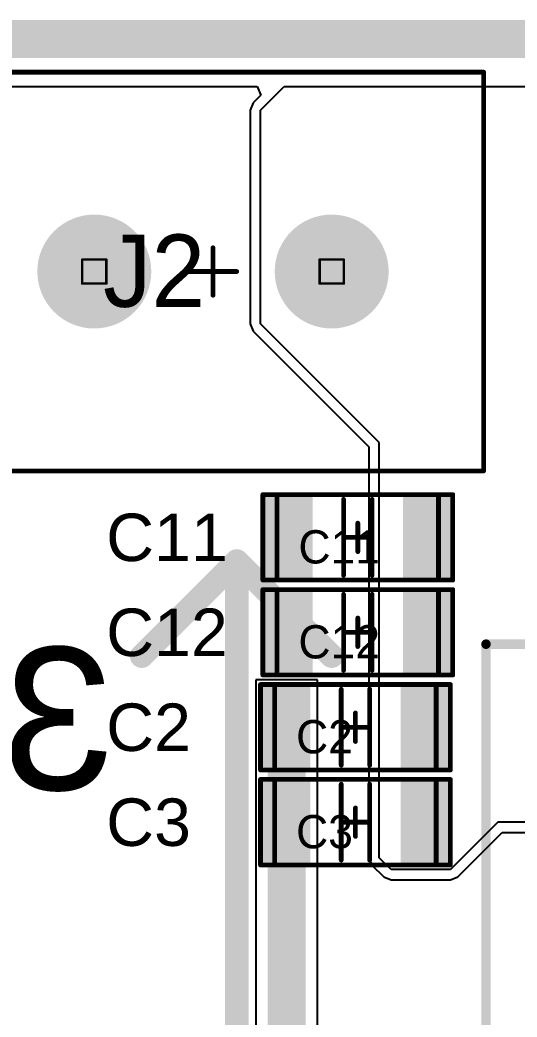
# Model space of a CAD drawing. Header units: millimetres. Extents: x -4.8 to 40.4, y -21.4 to 50.4.
# Drawn here: x 13.43 to 23.9, y 29.39 to 50.4 of the extents above; entities that cross this region are included whole.
import ezdxf

# ---------------------------------------------------------------- set-up
doc = ezdxf.new("R2010")
doc.units = ezdxf.units.MM
for name, color, linetype in [('BottomLayer', 5, 'Continuous'), ('BottomOverlay', 54, 'Continuous'), ('BottomSolder', 6, 'Continuous'), ('DrillDrawing', 1, 'Continuous'), ('KeepOutLayer', 6, 'Continuous'), ('Mechanical2', 216, 'Continuous'), ('Mechanical4', 56, 'Continuous'), ('Mechanical6', 56, 'Continuous'), ('MultiLayer', 9, 'Continuous'), ('PadHoleLayer', 156, 'Continuous'), ('TopLayer', 1, 'Continuous'), ('TopOverlay', 2, 'Continuous'), ('TopPaste', 8, 'Continuous'), ('TopSolder', 216, 'Continuous')]:
    doc.layers.add(name, color=color, linetype=linetype)
doc.styles.add('Arial', font='arial.ttf', dxfattribs={"height": 0.2})
doc.styles.add('Consolas', font='consola.ttf', dxfattribs={"height": 0.2})

# ---------------------------------------------------------------- blocks, each defined once
blk = doc.blocks.new('IND_1010_14')
at = {"layer": 'TopLayer'}
for points in [[(-5.8, -2), (-5.8, 2), (-2.6, 2), (-2.6, -2)], [(2.6, -2), (2.6, 2), (5.8, 2), (5.8, -2)]]:
    blk.add_hatch(color=1, dxfattribs=at).paths.add_polyline_path(points)
at = {"layer": 'TopPaste'}
for points in [[(-5.8, -2), (-5.8, 2), (-2.6, 2), (-2.6, -2)], [(2.6, -2), (2.6, 2), (5.8, 2), (5.8, -2)]]:
    blk.add_hatch(color=8, dxfattribs=at).paths.add_polyline_path(points)
at = {"layer": 'TopSolder'}
for points in [[(-5.85, -2.05), (-5.85, 2.05), (-2.55, 2.05), (-2.55, -2.05)], [(2.55, -2.05), (2.55, 2.05), (5.85, 2.05), (5.85, -2.05)]]:
    blk.add_hatch(color=216, dxfattribs=at).paths.add_polyline_path(points)
at = {"layer": 'Mechanical2', "const_width": 0.2}
for points in [[(-6.25, 5.25), (-6.25, -5.25)], [(-6.25, 5.25), (6.25, 5.25)], [(6.25, 5.25), (6.25, -5.25)], [(-6.25, -5.25), (6.25, -5.25)]]:
    blk.add_lwpolyline(points, dxfattribs=at)
at = {"layer": 'Mechanical2', "const_width": 0.1}
for points in [[(-6.3, 5.25, 1), (-6.2, 5.25, 1)], [(-6.3, 5.25, 1), (-6.2, 5.25, 1)], [(6.2, 5.25, 1), (6.3, 5.25, 1)], [(6.2, 5.25, 1), (6.3, 5.25, 1)], [(-6.3, -5.25, 1), (-6.2, -5.25, 1)], [(-6.3, -5.25, 1), (-6.2, -5.25, 1)], [(6.2, -5.25, 1), (6.3, -5.25, 1)], [(6.2, -5.25, 1), (6.3, -5.25, 1)]]:
    blk.add_lwpolyline(points, format="xyb", close=True, dxfattribs=at)
at = {"layer": 'Mechanical4', "const_width": 0.2}
for points in [[(-6.25, 5.25), (6.25, 5.25)], [(-6.25, 5.25), (-6.25, -5.25)], [(6.25, 5.25), (6.25, -5.25)], [(0, 0.75), (0, 0)], [(-0.75, 0), (0, 0)], [(-0.014, -0.024), (-0.014, -0.774)], [(0, 0), (0.75, 0)], [(-6.25, -5.25), (6.25, -5.25)]]:
    blk.add_lwpolyline(points, dxfattribs=at)
at = {"layer": 'Mechanical4', "const_width": 0.1}
for points in [[(-6.3, 5.25, 1), (-6.2, 5.25, 1)], [(-6.3, 5.25, 1), (-6.2, 5.25, 1)], [(6.2, 5.25, 1), (6.3, 5.25, 1)], [(6.2, 5.25, 1), (6.3, 5.25, 1)], [(-0.05, 0.75, 1), (0.05, 0.75, 1)], [(-0.8, 0, 1), (-0.7, 0, 1)], [(-0.064, -0.024, 1), (0.036, -0.024, 1)], [(-0.05, 0, 1), (0.05, 0, 1)], [(-0.05, 0, 1), (0.05, 0, 1)], [(-0.05, 0, 1), (0.05, 0, 1)], [(0.7, 0, 1), (0.8, 0, 1)], [(-0.064, -0.774, 1), (0.036, -0.774, 1)], [(-6.3, -5.25, 1), (-6.2, -5.25, 1)], [(-6.3, -5.25, 1), (-6.2, -5.25, 1)], [(6.2, -5.25, 1), (6.3, -5.25, 1)], [(6.2, -5.25, 1), (6.3, -5.25, 1)]]:
    blk.add_lwpolyline(points, format="xyb", close=True, dxfattribs=at)
at = {"layer": 'Mechanical6', "const_width": 0.2}
for points in [[(-6.25, 5.25), (6.25, 5.25)], [(-6.25, 5.25), (-6.25, -5.25)], [(6.25, 5.25), (6.25, -5.25)], [(-6.25, -5.25), (6.25, -5.25)]]:
    blk.add_lwpolyline(points, dxfattribs=at)
at = {"layer": 'Mechanical6', "const_width": 0.1}
for points in [[(-6.3, 5.25, 1), (-6.2, 5.25, 1)], [(-6.3, 5.25, 1), (-6.2, 5.25, 1)], [(6.2, 5.25, 1), (6.3, 5.25, 1)], [(6.2, 5.25, 1), (6.3, 5.25, 1)], [(-6.3, -5.25, 1), (-6.2, -5.25, 1)], [(-6.3, -5.25, 1), (-6.2, -5.25, 1)], [(6.2, -5.25, 1), (6.3, -5.25, 1)], [(6.2, -5.25, 1), (6.3, -5.25, 1)]]:
    blk.add_lwpolyline(points, format="xyb", close=True, dxfattribs=at)
at = {"layer": 'TopOverlay', "const_width": 0.2}
for points in [[(-4.775, 5.25), (-6.25, 3.775)], [(-4.775, 5.25), (6.25, 5.25)], [(6.25, 5.25), (6.25, -5.25)], [(-6.25, 3.775), (-6.25, -5.25)], [(-6.25, -5.25), (6.25, -5.25)]]:
    blk.add_lwpolyline(points, dxfattribs=at)
at = {"layer": 'TopOverlay', "const_width": 0.1}
for points in [[(-4.825, 5.25, 1), (-4.725, 5.25, 1)], [(-4.825, 5.25, 1), (-4.725, 5.25, 1)], [(6.2, 5.25, 1), (6.3, 5.25, 1)], [(6.2, 5.25, 1), (6.3, 5.25, 1)], [(-6.3, 3.775, 1), (-6.2, 3.775, 1)], [(-6.3, 3.775, 1), (-6.2, 3.775, 1)], [(-6.3, -5.25, 1), (-6.2, -5.25, 1)], [(-6.3, -5.25, 1), (-6.2, -5.25, 1)], [(6.2, -5.25, 1), (6.3, -5.25, 1)], [(6.2, -5.25, 1), (6.3, -5.25, 1)]]:
    blk.add_lwpolyline(points, format="xyb", close=True, dxfattribs=at)
at = {"layer": 'Mechanical6'}
blk.add_text('L1', height=1, dxfattribs=at).set_placement((3.059, -0.5))
blk = doc.blocks.new('TERMINAL_15')
at = {"layer": 'BottomLayer'}
h = blk.add_hatch(color=5, dxfattribs=at)
edge = h.paths.add_edge_path()
edge.add_arc((-2.5, 0), 1.15, 0, 360)
h = blk.add_hatch(color=5, dxfattribs=at)
edge = h.paths.add_edge_path()
edge.add_arc((2.5, 0), 1.15, 0, 360)
at = {"layer": 'BottomSolder'}
h = blk.add_hatch(color=6, dxfattribs=at)
edge = h.paths.add_edge_path()
edge.add_arc((-2.5, 0), 1.2, 0, 360)
h = blk.add_hatch(color=6, dxfattribs=at)
edge = h.paths.add_edge_path()
edge.add_arc((2.5, 0), 1.2, 0, 360)
at = {"layer": 'MultiLayer'}
h = blk.add_hatch(color=9, dxfattribs=at)
edge = h.paths.add_edge_path()
edge.add_arc((-2.5, 0), 1.15, 0, 360)
h = blk.add_hatch(color=9, dxfattribs=at)
edge = h.paths.add_edge_path()
edge.add_arc((2.5, 0), 1.15, 0, 360)
at = {"layer": 'PadHoleLayer'}
h = blk.add_hatch(color=156, dxfattribs=at)
edge = h.paths.add_edge_path()
edge.add_arc((-2.5, 0), 0.7, 0, 360)
h = blk.add_hatch(color=156, dxfattribs=at)
edge = h.paths.add_edge_path()
edge.add_arc((2.5, 0), 0.7, 0, 360)
at = {"layer": 'TopLayer'}
h = blk.add_hatch(color=1, dxfattribs=at)
edge = h.paths.add_edge_path()
edge.add_arc((-2.5, 0), 1.15, 0, 360)
h = blk.add_hatch(color=1, dxfattribs=at)
edge = h.paths.add_edge_path()
edge.add_arc((2.5, 0), 1.15, 0, 360)
at = {"layer": 'TopSolder'}
h = blk.add_hatch(color=216, dxfattribs=at)
edge = h.paths.add_edge_path()
edge.add_arc((-2.5, 0), 1.2, 0, 360)
h = blk.add_hatch(color=216, dxfattribs=at)
edge = h.paths.add_edge_path()
edge.add_arc((2.5, 0), 1.2, 0, 360)
at = {"layer": 'Mechanical2', "const_width": 0.1}
for points in [[(-5.1, -4.2), (-5.1, 4.2)], [(-5.1, 4.2), (5.7, 4.2)], [(5.7, -4.2), (5.7, 4.2)], [(-5.1, -4.2), (5.7, -4.2)]]:
    blk.add_lwpolyline(points, dxfattribs=at)
at = {"layer": 'Mechanical2', "const_width": 0.05}
for points in [[(-5.125, 4.2, 1), (-5.075, 4.2, 1)], [(-5.125, 4.2, 1), (-5.075, 4.2, 1)], [(5.675, 4.2, 1), (5.725, 4.2, 1)], [(5.675, 4.2, 1), (5.725, 4.2, 1)], [(-5.125, -4.2, 1), (-5.075, -4.2, 1)], [(-5.125, -4.2, 1), (-5.075, -4.2, 1)], [(5.675, -4.2, 1), (5.725, -4.2, 1)], [(5.675, -4.2, 1), (5.725, -4.2, 1)]]:
    blk.add_lwpolyline(points, format="xyb", close=True, dxfattribs=at)
at = {"layer": 'Mechanical4', "const_width": 0.1}
for points in [[(-5.1, 4.2), (5.7, 4.2)], [(-5.1, -4.2), (-5.1, 4.2)], [(5.7, -4.2), (5.7, 4.2)], [(0, -0.5), (0, 0.5)], [(-0.5, 0), (0.5, 0)], [(-5.1, -4.2), (5.7, -4.2)]]:
    blk.add_lwpolyline(points, dxfattribs=at)
at = {"layer": 'Mechanical4', "const_width": 0.05}
for points in [[(-5.125, 4.2, 1), (-5.075, 4.2, 1)], [(-5.125, 4.2, 1), (-5.075, 4.2, 1)], [(5.675, 4.2, 1), (5.725, 4.2, 1)], [(5.675, 4.2, 1), (5.725, 4.2, 1)], [(-0.025, 0.5, 1), (0.025, 0.5, 1)], [(-0.525, 0, 1), (-0.475, 0, 1)], [(0.475, 0, 1), (0.525, 0, 1)], [(-0.025, -0.5, 1), (0.025, -0.5, 1)], [(-5.125, -4.2, 1), (-5.075, -4.2, 1)], [(-5.125, -4.2, 1), (-5.075, -4.2, 1)], [(5.675, -4.2, 1), (5.725, -4.2, 1)], [(5.675, -4.2, 1), (5.725, -4.2, 1)]]:
    blk.add_lwpolyline(points, format="xyb", close=True, dxfattribs=at)
at = {"layer": 'Mechanical6', "const_width": 0.1}
for points in [[(-5.1, 4.2), (5.7, 4.2)], [(-5.1, -4.2), (-5.1, 4.2)], [(5.7, -4.2), (5.7, 4.2)], [(-5.1, -4.2), (5.7, -4.2)]]:
    blk.add_lwpolyline(points, dxfattribs=at)
at = {"layer": 'Mechanical6', "const_width": 0.05}
for points in [[(-5.125, 4.2, 1), (-5.075, 4.2, 1)], [(-5.125, 4.2, 1), (-5.075, 4.2, 1)], [(5.675, 4.2, 1), (5.725, 4.2, 1)], [(5.675, 4.2, 1), (5.725, 4.2, 1)], [(-5.125, -4.2, 1), (-5.075, -4.2, 1)], [(-5.125, -4.2, 1), (-5.075, -4.2, 1)], [(5.675, -4.2, 1), (5.725, -4.2, 1)], [(5.675, -4.2, 1), (5.725, -4.2, 1)]]:
    blk.add_lwpolyline(points, format="xyb", close=True, dxfattribs=at)
at = {"layer": 'TopOverlay', "const_width": 0.1}
for points in [[(-5.1, -4.2), (-5.1, 4.2)], [(-5.1, 4.2), (5.7, 4.2)], [(5.7, -4.2), (5.7, 4.2)], [(-5.1, -4.2), (5.7, -4.2)]]:
    blk.add_lwpolyline(points, dxfattribs=at)
at = {"layer": 'TopOverlay', "const_width": 0.05}
for points in [[(-5.125, 4.2, 1), (-5.075, 4.2, 1)], [(-5.125, 4.2, 1), (-5.075, 4.2, 1)], [(5.675, 4.2, 1), (5.725, 4.2, 1)], [(5.675, 4.2, 1), (5.725, 4.2, 1)], [(-5.125, -4.2, 1), (-5.075, -4.2, 1)], [(-5.125, -4.2, 1), (-5.075, -4.2, 1)], [(5.675, -4.2, 1), (5.725, -4.2, 1)], [(5.675, -4.2, 1), (5.725, -4.2, 1)]]:
    blk.add_lwpolyline(points, format="xyb", close=True, dxfattribs=at)
at = {"layer": 'Mechanical6'}
blk.add_text('J2', height=1.524, rotation=360, dxfattribs=at).set_placement((-2.315, -0.744))
blk = doc.blocks.new('CAP_1206_18')
at = {"layer": 'TopLayer'}
for points in [[(-1, 0.8), (-1, -0.8), (-1.9, -0.8), (-1.9, 0.8)], [(1.9, 0.8), (1.9, -0.8), (1, -0.8), (1, 0.8)]]:
    blk.add_hatch(color=1, dxfattribs=at).paths.add_polyline_path(points)
at = {"layer": 'TopPaste'}
for points in [[(-1, 0.8), (-1, -0.8), (-1.9, -0.8), (-1.9, 0.8)], [(1.9, 0.8), (1.9, -0.8), (1, -0.8), (1, 0.8)]]:
    blk.add_hatch(color=8, dxfattribs=at).paths.add_polyline_path(points)
at = {"layer": 'TopSolder'}
for points in [[(-0.95, 0.85), (-0.95, -0.85), (-1.95, -0.85), (-1.95, 0.85)], [(1.95, 0.85), (1.95, -0.85), (0.95, -0.85), (0.95, 0.85)]]:
    blk.add_hatch(color=216, dxfattribs=at).paths.add_polyline_path(points)
at = {"layer": 'Mechanical2', "const_width": 0.1}
for points in [[(-1.7, -0.9), (-1.7, 0.9)], [(-1.7, 0.9), (1.7, 0.9)], [(1.7, -0.9), (1.7, 0.9)], [(-1.7, -0.9), (1.7, -0.9)]]:
    blk.add_lwpolyline(points, dxfattribs=at)
at = {"layer": 'Mechanical2', "const_width": 0.05}
for points in [[(-1.725, 0.9, 1), (-1.675, 0.9, 1)], [(-1.725, 0.9, 1), (-1.675, 0.9, 1)], [(1.675, 0.9, 1), (1.725, 0.9, 1)], [(1.675, 0.9, 1), (1.725, 0.9, 1)], [(-1.725, -0.9, 1), (-1.675, -0.9, 1)], [(-1.725, -0.9, 1), (-1.675, -0.9, 1)], [(1.675, -0.9, 1), (1.725, -0.9, 1)], [(1.675, -0.9, 1), (1.725, -0.9, 1)]]:
    blk.add_lwpolyline(points, format="xyb", close=True, dxfattribs=at)
at = {"layer": 'Mechanical4', "const_width": 0.1}
for points in [[(-2, 0.9), (2, 0.9)], [(-2, -0.9), (-2, 0.9)], [(2, -0.9), (2, 0.9)], [(0, -0.3), (0, 0.3)], [(-0.3, 0), (0.3, 0)], [(-2, -0.9), (2, -0.9)]]:
    blk.add_lwpolyline(points, dxfattribs=at)
at = {"layer": 'Mechanical4', "const_width": 0.05}
for points in [[(-2.025, 0.9, 1), (-1.975, 0.9, 1)], [(-2.025, 0.9, 1), (-1.975, 0.9, 1)], [(1.975, 0.9, 1), (2.025, 0.9, 1)], [(1.975, 0.9, 1), (2.025, 0.9, 1)], [(-0.025, 0.3, 1), (0.025, 0.3, 1)], [(-0.325, 0, 1), (-0.275, 0, 1)], [(0.275, 0, 1), (0.325, 0, 1)], [(-0.025, -0.3, 1), (0.025, -0.3, 1)], [(-2.025, -0.9, 1), (-1.975, -0.9, 1)], [(-2.025, -0.9, 1), (-1.975, -0.9, 1)], [(1.975, -0.9, 1), (2.025, -0.9, 1)], [(1.975, -0.9, 1), (2.025, -0.9, 1)]]:
    blk.add_lwpolyline(points, format="xyb", close=True, dxfattribs=at)
at = {"layer": 'Mechanical6', "const_width": 0.1}
for points in [[(-2, 0.9), (2, 0.9)], [(-2, -0.9), (-2, 0.9)], [(2, -0.9), (2, 0.9)], [(-2, -0.9), (2, -0.9)]]:
    blk.add_lwpolyline(points, dxfattribs=at)
at = {"layer": 'Mechanical6', "const_width": 0.05}
for points in [[(-2.025, 0.9, 1), (-1.975, 0.9, 1)], [(-2.025, 0.9, 1), (-1.975, 0.9, 1)], [(1.975, 0.9, 1), (2.025, 0.9, 1)], [(1.975, 0.9, 1), (2.025, 0.9, 1)], [(-2.025, -0.9, 1), (-1.975, -0.9, 1)], [(-2.025, -0.9, 1), (-1.975, -0.9, 1)], [(1.975, -0.9, 1), (2.025, -0.9, 1)], [(1.975, -0.9, 1), (2.025, -0.9, 1)]]:
    blk.add_lwpolyline(points, format="xyb", close=True, dxfattribs=at)
at = {"layer": 'TopOverlay', "const_width": 0.1}
for points in [[(-0.3, -0.8), (-0.3, 0.8)], [(0.3, -0.8), (0.3, 0.8)]]:
    blk.add_lwpolyline(points, dxfattribs=at)
at = {"layer": 'TopOverlay', "const_width": 0.05}
for points in [[(-0.325, 0.8, 1), (-0.275, 0.8, 1)], [(0.275, 0.8, 1), (0.325, 0.8, 1)], [(-0.325, -0.8, 1), (-0.275, -0.8, 1)], [(0.275, -0.8, 1), (0.325, -0.8, 1)]]:
    blk.add_lwpolyline(points, format="xyb", close=True, dxfattribs=at)
at = {"layer": 'Mechanical6'}
blk.add_text('C12', height=0.7, rotation=360, dxfattribs=at).set_placement((-1.25, -0.55))
blk = doc.blocks.new('CAP_1206_19')
at = {"layer": 'TopLayer'}
for points in [[(-1, 0.8), (-1, -0.8), (-1.9, -0.8), (-1.9, 0.8)], [(1.9, 0.8), (1.9, -0.8), (1, -0.8), (1, 0.8)]]:
    blk.add_hatch(color=1, dxfattribs=at).paths.add_polyline_path(points)
at = {"layer": 'TopPaste'}
for points in [[(-1, 0.8), (-1, -0.8), (-1.9, -0.8), (-1.9, 0.8)], [(1.9, 0.8), (1.9, -0.8), (1, -0.8), (1, 0.8)]]:
    blk.add_hatch(color=8, dxfattribs=at).paths.add_polyline_path(points)
at = {"layer": 'TopSolder'}
for points in [[(-0.95, 0.85), (-0.95, -0.85), (-1.95, -0.85), (-1.95, 0.85)], [(1.95, 0.85), (1.95, -0.85), (0.95, -0.85), (0.95, 0.85)]]:
    blk.add_hatch(color=216, dxfattribs=at).paths.add_polyline_path(points)
at = {"layer": 'Mechanical2', "const_width": 0.1}
for points in [[(-1.7, -0.9), (-1.7, 0.9)], [(-1.7, 0.9), (1.7, 0.9)], [(1.7, -0.9), (1.7, 0.9)], [(-1.7, -0.9), (1.7, -0.9)]]:
    blk.add_lwpolyline(points, dxfattribs=at)
at = {"layer": 'Mechanical2', "const_width": 0.05}
for points in [[(-1.725, 0.9, 1), (-1.675, 0.9, 1)], [(-1.725, 0.9, 1), (-1.675, 0.9, 1)], [(1.675, 0.9, 1), (1.725, 0.9, 1)], [(1.675, 0.9, 1), (1.725, 0.9, 1)], [(-1.725, -0.9, 1), (-1.675, -0.9, 1)], [(-1.725, -0.9, 1), (-1.675, -0.9, 1)], [(1.675, -0.9, 1), (1.725, -0.9, 1)], [(1.675, -0.9, 1), (1.725, -0.9, 1)]]:
    blk.add_lwpolyline(points, format="xyb", close=True, dxfattribs=at)
at = {"layer": 'Mechanical4', "const_width": 0.1}
for points in [[(-2, 0.9), (2, 0.9)], [(-2, -0.9), (-2, 0.9)], [(2, -0.9), (2, 0.9)], [(0, -0.3), (0, 0.3)], [(-0.3, 0), (0.3, 0)], [(-2, -0.9), (2, -0.9)]]:
    blk.add_lwpolyline(points, dxfattribs=at)
at = {"layer": 'Mechanical4', "const_width": 0.05}
for points in [[(-2.025, 0.9, 1), (-1.975, 0.9, 1)], [(-2.025, 0.9, 1), (-1.975, 0.9, 1)], [(1.975, 0.9, 1), (2.025, 0.9, 1)], [(1.975, 0.9, 1), (2.025, 0.9, 1)], [(-0.025, 0.3, 1), (0.025, 0.3, 1)], [(-0.325, 0, 1), (-0.275, 0, 1)], [(0.275, 0, 1), (0.325, 0, 1)], [(-0.025, -0.3, 1), (0.025, -0.3, 1)], [(-2.025, -0.9, 1), (-1.975, -0.9, 1)], [(-2.025, -0.9, 1), (-1.975, -0.9, 1)], [(1.975, -0.9, 1), (2.025, -0.9, 1)], [(1.975, -0.9, 1), (2.025, -0.9, 1)]]:
    blk.add_lwpolyline(points, format="xyb", close=True, dxfattribs=at)
at = {"layer": 'Mechanical6', "const_width": 0.1}
for points in [[(-2, 0.9), (2, 0.9)], [(-2, -0.9), (-2, 0.9)], [(2, -0.9), (2, 0.9)], [(-2, -0.9), (2, -0.9)]]:
    blk.add_lwpolyline(points, dxfattribs=at)
at = {"layer": 'Mechanical6', "const_width": 0.05}
for points in [[(-2.025, 0.9, 1), (-1.975, 0.9, 1)], [(-2.025, 0.9, 1), (-1.975, 0.9, 1)], [(1.975, 0.9, 1), (2.025, 0.9, 1)], [(1.975, 0.9, 1), (2.025, 0.9, 1)], [(-2.025, -0.9, 1), (-1.975, -0.9, 1)], [(-2.025, -0.9, 1), (-1.975, -0.9, 1)], [(1.975, -0.9, 1), (2.025, -0.9, 1)], [(1.975, -0.9, 1), (2.025, -0.9, 1)]]:
    blk.add_lwpolyline(points, format="xyb", close=True, dxfattribs=at)
at = {"layer": 'TopOverlay', "const_width": 0.1}
for points in [[(-0.3, -0.8), (-0.3, 0.8)], [(0.3, -0.8), (0.3, 0.8)]]:
    blk.add_lwpolyline(points, dxfattribs=at)
at = {"layer": 'TopOverlay', "const_width": 0.05}
for points in [[(-0.325, 0.8, 1), (-0.275, 0.8, 1)], [(0.275, 0.8, 1), (0.325, 0.8, 1)], [(-0.325, -0.8, 1), (-0.275, -0.8, 1)], [(0.275, -0.8, 1), (0.325, -0.8, 1)]]:
    blk.add_lwpolyline(points, format="xyb", close=True, dxfattribs=at)
at = {"layer": 'Mechanical6'}
blk.add_text('C11', height=0.7, rotation=360, dxfattribs=at).set_placement((-1.25, -0.55))
blk = doc.blocks.new('CAP_1206_27')
at = {"layer": 'TopLayer'}
for points in [[(-1, 0.8), (-1, -0.8), (-1.9, -0.8), (-1.9, 0.8)], [(1.9, 0.8), (1.9, -0.8), (1, -0.8), (1, 0.8)]]:
    blk.add_hatch(color=1, dxfattribs=at).paths.add_polyline_path(points)
at = {"layer": 'TopPaste'}
for points in [[(-1, 0.8), (-1, -0.8), (-1.9, -0.8), (-1.9, 0.8)], [(1.9, 0.8), (1.9, -0.8), (1, -0.8), (1, 0.8)]]:
    blk.add_hatch(color=8, dxfattribs=at).paths.add_polyline_path(points)
at = {"layer": 'TopSolder'}
for points in [[(-0.95, 0.85), (-0.95, -0.85), (-1.95, -0.85), (-1.95, 0.85)], [(1.95, 0.85), (1.95, -0.85), (0.95, -0.85), (0.95, 0.85)]]:
    blk.add_hatch(color=216, dxfattribs=at).paths.add_polyline_path(points)
at = {"layer": 'Mechanical2', "const_width": 0.1}
for points in [[(-1.7, -0.9), (-1.7, 0.9)], [(-1.7, 0.9), (1.7, 0.9)], [(1.7, -0.9), (1.7, 0.9)], [(-1.7, -0.9), (1.7, -0.9)]]:
    blk.add_lwpolyline(points, dxfattribs=at)
at = {"layer": 'Mechanical2', "const_width": 0.05}
for points in [[(-1.725, 0.9, 1), (-1.675, 0.9, 1)], [(-1.725, 0.9, 1), (-1.675, 0.9, 1)], [(1.675, 0.9, 1), (1.725, 0.9, 1)], [(1.675, 0.9, 1), (1.725, 0.9, 1)], [(-1.725, -0.9, 1), (-1.675, -0.9, 1)], [(-1.725, -0.9, 1), (-1.675, -0.9, 1)], [(1.675, -0.9, 1), (1.725, -0.9, 1)], [(1.675, -0.9, 1), (1.725, -0.9, 1)]]:
    blk.add_lwpolyline(points, format="xyb", close=True, dxfattribs=at)
at = {"layer": 'Mechanical4', "const_width": 0.1}
for points in [[(-2, 0.9), (2, 0.9)], [(-2, -0.9), (-2, 0.9)], [(2, -0.9), (2, 0.9)], [(0, -0.3), (0, 0.3)], [(-0.3, 0), (0.3, 0)], [(-2, -0.9), (2, -0.9)]]:
    blk.add_lwpolyline(points, dxfattribs=at)
at = {"layer": 'Mechanical4', "const_width": 0.05}
for points in [[(-2.025, 0.9, 1), (-1.975, 0.9, 1)], [(-2.025, 0.9, 1), (-1.975, 0.9, 1)], [(1.975, 0.9, 1), (2.025, 0.9, 1)], [(1.975, 0.9, 1), (2.025, 0.9, 1)], [(-0.025, 0.3, 1), (0.025, 0.3, 1)], [(-0.325, 0, 1), (-0.275, 0, 1)], [(0.275, 0, 1), (0.325, 0, 1)], [(-0.025, -0.3, 1), (0.025, -0.3, 1)], [(-2.025, -0.9, 1), (-1.975, -0.9, 1)], [(-2.025, -0.9, 1), (-1.975, -0.9, 1)], [(1.975, -0.9, 1), (2.025, -0.9, 1)], [(1.975, -0.9, 1), (2.025, -0.9, 1)]]:
    blk.add_lwpolyline(points, format="xyb", close=True, dxfattribs=at)
at = {"layer": 'Mechanical6', "const_width": 0.1}
for points in [[(-2, 0.9), (2, 0.9)], [(-2, -0.9), (-2, 0.9)], [(2, -0.9), (2, 0.9)], [(-2, -0.9), (2, -0.9)]]:
    blk.add_lwpolyline(points, dxfattribs=at)
at = {"layer": 'Mechanical6', "const_width": 0.05}
for points in [[(-2.025, 0.9, 1), (-1.975, 0.9, 1)], [(-2.025, 0.9, 1), (-1.975, 0.9, 1)], [(1.975, 0.9, 1), (2.025, 0.9, 1)], [(1.975, 0.9, 1), (2.025, 0.9, 1)], [(-2.025, -0.9, 1), (-1.975, -0.9, 1)], [(-2.025, -0.9, 1), (-1.975, -0.9, 1)], [(1.975, -0.9, 1), (2.025, -0.9, 1)], [(1.975, -0.9, 1), (2.025, -0.9, 1)]]:
    blk.add_lwpolyline(points, format="xyb", close=True, dxfattribs=at)
at = {"layer": 'TopOverlay', "const_width": 0.1}
for points in [[(-0.3, -0.8), (-0.3, 0.8)], [(0.3, -0.8), (0.3, 0.8)]]:
    blk.add_lwpolyline(points, dxfattribs=at)
at = {"layer": 'TopOverlay', "const_width": 0.05}
for points in [[(-0.325, 0.8, 1), (-0.275, 0.8, 1)], [(0.275, 0.8, 1), (0.325, 0.8, 1)], [(-0.325, -0.8, 1), (-0.275, -0.8, 1)], [(0.275, -0.8, 1), (0.325, -0.8, 1)]]:
    blk.add_lwpolyline(points, format="xyb", close=True, dxfattribs=at)
at = {"layer": 'Mechanical6'}
blk.add_text('C3', height=0.7, rotation=360, dxfattribs=at).set_placement((-1.25, -0.55))
blk = doc.blocks.new('CAP_1206_28')
at = {"layer": 'TopLayer'}
for points in [[(-1, 0.8), (-1, -0.8), (-1.9, -0.8), (-1.9, 0.8)], [(1.9, 0.8), (1.9, -0.8), (1, -0.8), (1, 0.8)]]:
    blk.add_hatch(color=1, dxfattribs=at).paths.add_polyline_path(points)
at = {"layer": 'TopPaste'}
for points in [[(-1, 0.8), (-1, -0.8), (-1.9, -0.8), (-1.9, 0.8)], [(1.9, 0.8), (1.9, -0.8), (1, -0.8), (1, 0.8)]]:
    blk.add_hatch(color=8, dxfattribs=at).paths.add_polyline_path(points)
at = {"layer": 'TopSolder'}
for points in [[(-0.95, 0.85), (-0.95, -0.85), (-1.95, -0.85), (-1.95, 0.85)], [(1.95, 0.85), (1.95, -0.85), (0.95, -0.85), (0.95, 0.85)]]:
    blk.add_hatch(color=216, dxfattribs=at).paths.add_polyline_path(points)
at = {"layer": 'Mechanical2', "const_width": 0.1}
for points in [[(-1.7, -0.9), (-1.7, 0.9)], [(-1.7, 0.9), (1.7, 0.9)], [(1.7, -0.9), (1.7, 0.9)], [(-1.7, -0.9), (1.7, -0.9)]]:
    blk.add_lwpolyline(points, dxfattribs=at)
at = {"layer": 'Mechanical2', "const_width": 0.05}
for points in [[(-1.725, 0.9, 1), (-1.675, 0.9, 1)], [(-1.725, 0.9, 1), (-1.675, 0.9, 1)], [(1.675, 0.9, 1), (1.725, 0.9, 1)], [(1.675, 0.9, 1), (1.725, 0.9, 1)], [(-1.725, -0.9, 1), (-1.675, -0.9, 1)], [(-1.725, -0.9, 1), (-1.675, -0.9, 1)], [(1.675, -0.9, 1), (1.725, -0.9, 1)], [(1.675, -0.9, 1), (1.725, -0.9, 1)]]:
    blk.add_lwpolyline(points, format="xyb", close=True, dxfattribs=at)
at = {"layer": 'Mechanical4', "const_width": 0.1}
for points in [[(-2, 0.9), (2, 0.9)], [(-2, -0.9), (-2, 0.9)], [(2, -0.9), (2, 0.9)], [(0, -0.3), (0, 0.3)], [(-0.3, 0), (0.3, 0)], [(-2, -0.9), (2, -0.9)]]:
    blk.add_lwpolyline(points, dxfattribs=at)
at = {"layer": 'Mechanical4', "const_width": 0.05}
for points in [[(-2.025, 0.9, 1), (-1.975, 0.9, 1)], [(-2.025, 0.9, 1), (-1.975, 0.9, 1)], [(1.975, 0.9, 1), (2.025, 0.9, 1)], [(1.975, 0.9, 1), (2.025, 0.9, 1)], [(-0.025, 0.3, 1), (0.025, 0.3, 1)], [(-0.325, 0, 1), (-0.275, 0, 1)], [(0.275, 0, 1), (0.325, 0, 1)], [(-0.025, -0.3, 1), (0.025, -0.3, 1)], [(-2.025, -0.9, 1), (-1.975, -0.9, 1)], [(-2.025, -0.9, 1), (-1.975, -0.9, 1)], [(1.975, -0.9, 1), (2.025, -0.9, 1)], [(1.975, -0.9, 1), (2.025, -0.9, 1)]]:
    blk.add_lwpolyline(points, format="xyb", close=True, dxfattribs=at)
at = {"layer": 'Mechanical6', "const_width": 0.1}
for points in [[(-2, 0.9), (2, 0.9)], [(-2, -0.9), (-2, 0.9)], [(2, -0.9), (2, 0.9)], [(-2, -0.9), (2, -0.9)]]:
    blk.add_lwpolyline(points, dxfattribs=at)
at = {"layer": 'Mechanical6', "const_width": 0.05}
for points in [[(-2.025, 0.9, 1), (-1.975, 0.9, 1)], [(-2.025, 0.9, 1), (-1.975, 0.9, 1)], [(1.975, 0.9, 1), (2.025, 0.9, 1)], [(1.975, 0.9, 1), (2.025, 0.9, 1)], [(-2.025, -0.9, 1), (-1.975, -0.9, 1)], [(-2.025, -0.9, 1), (-1.975, -0.9, 1)], [(1.975, -0.9, 1), (2.025, -0.9, 1)], [(1.975, -0.9, 1), (2.025, -0.9, 1)]]:
    blk.add_lwpolyline(points, format="xyb", close=True, dxfattribs=at)
at = {"layer": 'TopOverlay', "const_width": 0.1}
for points in [[(-0.3, -0.8), (-0.3, 0.8)], [(0.3, -0.8), (0.3, 0.8)]]:
    blk.add_lwpolyline(points, dxfattribs=at)
at = {"layer": 'TopOverlay', "const_width": 0.05}
for points in [[(-0.325, 0.8, 1), (-0.275, 0.8, 1)], [(0.275, 0.8, 1), (0.325, 0.8, 1)], [(-0.325, -0.8, 1), (-0.275, -0.8, 1)], [(0.275, -0.8, 1), (0.325, -0.8, 1)]]:
    blk.add_lwpolyline(points, format="xyb", close=True, dxfattribs=at)
at = {"layer": 'Mechanical6'}
blk.add_text('C2', height=0.7, rotation=360, dxfattribs=at).set_placement((-1.25, -0.55))

msp = doc.modelspace()

# ---------------------------------------------------------------- linework, layer by layer
at = {"layer": 'BottomLayer'}
for p, q in [((7, 49), (18.433, 49)), ((18.433, 49), (18.509, 48.815)), ((18.5, 48.5), (19, 49)), ((19, 49), (31, 49)), ((18.509, 48.815), (18.347, 48.653)), ((18.347, 48.653), (18.284, 48.5)), ((18.284, 48.5), (18.284, 44)), ((18.5, 44), (18.5, 48.5)), ((18.284, 44), (18.347, 43.847)), ((21, 41.5), (18.5, 44)), ((18.347, 43.847), (20.784, 41.41)), ((20.784, 41.41), (20.784, 32.75)), ((21, 32.75), (21, 41.5)), ((23.5, 33.5), (22.5, 32.5)), ((30.75, 33.5), (23.5, 33.5)), ((22.653, 32.347), (23.59, 33.284)), ((23.59, 33.284), (30.75, 33.284)), ((20.784, 32.75), (20.847, 32.597)), ((20.847, 32.597), (21.097, 32.347)), ((21.25, 32.5), (21, 32.75)), ((22.5, 32.5), (21.25, 32.5)), ((21.097, 32.347), (21.25, 32.284)), ((21.25, 32.284), (22.5, 32.284)), ((22.5, 32.284), (22.653, 32.347))]:
    msp.add_line(p, q, dxfattribs=at)
at = {"layer": 'BottomOverlay', "const_width": 0.5}
for points in [[(16, 37), (18, 39)], [(18, 39), (20, 37)], [(18, 13), (18, 39)]]:
    msp.add_lwpolyline(points, dxfattribs=at)
at = {"layer": 'BottomOverlay', "const_width": 0.25}
for points in [[(17.875, 39, 1), (18.125, 39, 1)], [(17.875, 39, 1), (18.125, 39, 1)], [(17.875, 39, 1), (18.125, 39, 1)], [(15.875, 37, 1), (16.125, 37, 1)], [(19.875, 37, 1), (20.125, 37, 1)]]:
    msp.add_lwpolyline(points, format="xyb", close=True, dxfattribs=at)
at = {"layer": 'DrillDrawing'}
for points, const_width in [([(2, 50), (38, 50)], 0.2), ([(14.746, 45.354), (15.254, 45.354)], 0.0508), ([(14.746, 44.846), (14.746, 45.354)], 0.0508), ([(15.254, 44.846), (15.254, 45.354)], 0.0508), ([(19.746, 45.354), (20.254, 45.354)], 0.0508), ([(19.746, 44.846), (19.746, 45.354)], 0.0508), ([(20.254, 44.846), (20.254, 45.354)], 0.0508), ([(14.746, 44.846), (15.254, 44.846)], 0.0508), ([(19.746, 44.846), (20.254, 44.846)], 0.0508)]:
    msp.add_lwpolyline(points, dxfattribs=dict(at, const_width=const_width))
at = {"layer": 'DrillDrawing', "const_width": 0.0254}
for points in [[(14.733, 45.354, 1), (14.759, 45.354, 1)], [(14.733, 45.354, 1), (14.759, 45.354, 1)], [(15.241, 45.354, 1), (15.267, 45.354, 1)], [(15.241, 45.354, 1), (15.267, 45.354, 1)], [(19.733, 45.354, 1), (19.759, 45.354, 1)], [(19.733, 45.354, 1), (19.759, 45.354, 1)], [(20.241, 45.354, 1), (20.267, 45.354, 1)], [(20.241, 45.354, 1), (20.267, 45.354, 1)], [(14.733, 44.846, 1), (14.759, 44.846, 1)], [(14.733, 44.846, 1), (14.759, 44.846, 1)], [(15.241, 44.846, 1), (15.267, 44.846, 1)], [(15.241, 44.846, 1), (15.267, 44.846, 1)], [(19.733, 44.846, 1), (19.759, 44.846, 1)], [(19.733, 44.846, 1), (19.759, 44.846, 1)], [(20.241, 44.846, 1), (20.267, 44.846, 1)], [(20.241, 44.846, 1), (20.267, 44.846, 1)]]:
    msp.add_lwpolyline(points, format="xyb", close=True, dxfattribs=at)
at = {"layer": 'KeepOutLayer', "const_width": 0.4}
for points in [[(2, 50.2), (38, 50.2)], [(2.001, 49.8), (37.999, 49.8)]]:
    msp.add_lwpolyline(points, dxfattribs=at)
at = {"layer": 'TopLayer'}
for p, q in [((7, 49), (18.433, 49)), ((18.433, 49), (18.509, 48.815)), ((18.5, 48.5), (19, 49)), ((19, 49), (31, 49)), ((18.509, 48.815), (18.347, 48.653)), ((18.347, 48.653), (18.284, 48.5)), ((18.284, 48.5), (18.284, 44)), ((18.5, 44), (18.5, 48.5)), ((18.284, 44), (18.347, 43.847)), ((21, 41.5), (18.5, 44)), ((18.347, 43.847), (20.784, 41.41)), ((20.784, 41.41), (20.784, 32.75)), ((21, 32.75), (21, 41.5)), ((19.7, 36.5), (18.4, 36.5)), ((18.4, 36.5), (18.4, 34.7)), ((19.7, 34.5), (19.7, 36.5)), ((18.4, 34.7), (18.4, 34.5)), ((18.4, 34.5), (18.4, 34.5)), ((18.4, 34.5), (18.4, 34.5)), ((18.4, 34.5), (18.4, 34.5)), ((18.4, 34.5), (18.4, 32.5)), ((19.7, 34.3), (19.7, 34.5)), ((19.7, 34.5), (19.7, 34.5)), ((19.7, 34.5), (19.7, 34.5)), ((19.7, 34.5), (19.7, 34.5)), ((19.7, 32.5), (19.7, 34.3)), ((23.5, 33.5), (22.5, 32.5)), ((30.75, 33.5), (23.5, 33.5)), ((22.653, 32.347), (23.59, 33.284)), ((23.59, 33.284), (30.75, 33.284)), ((20.784, 32.75), (20.847, 32.597)), ((20.847, 32.597), (21.097, 32.347)), ((21.25, 32.5), (21, 32.75)), ((18.4, 32.5), (18.401, 32.5)), ((18.401, 32.5), (18.401, 25.55)), ((19.699, 25.819), (19.699, 32.5)), ((19.699, 32.5), (19.7, 32.5)), ((22.5, 32.5), (21.25, 32.5)), ((21.097, 32.347), (21.25, 32.284)), ((21.25, 32.284), (22.5, 32.284)), ((22.5, 32.284), (22.653, 32.347))]:
    msp.add_line(p, q, dxfattribs=at)
at = {"layer": 'TopLayer', "const_width": 0.8}
for points in [[(19.05, 33.5), (19.05, 35.5)], [(19.05, 25.55), (19.05, 33.5)]]:
    msp.add_lwpolyline(points, dxfattribs=at)
at = {"layer": 'TopLayer', "const_width": 0.4}
for points in [[(18.85, 35.5, 1), (19.25, 35.5, 1)], [(18.85, 33.5, 1), (19.25, 33.5, 1)], [(18.85, 33.5, 1), (19.25, 33.5, 1)]]:
    msp.add_lwpolyline(points, format="xyb", close=True, dxfattribs=at)

# ---------------------------------------------------------------- block references
for name, p in [('TERMINAL_15', (17.5, 45.1)), ('CAP_1206_19', (20.55, 39.5)), ('CAP_1206_18', (20.55, 37.5)), ('CAP_1206_28', (20.5, 35.5)), ('CAP_1206_27', (20.5, 33.5))]:
    msp.add_blockref(name, p)
at = {"rotation": 90}
msp.add_blockref('IND_1010_14', (28.5, 31), dxfattribs=at)

# ---------------------------------------------------------------- texts
at = {"layer": 'BottomOverlay', "style": 'Consolas', "text_generation_flag": 2}
msp.add_text('3V3 - 3A', height=3, dxfattribs=at).set_placement((15.521, 34.182))
at = {"layer": 'TopOverlay', "style": 'Arial'}
for s, p in [('C11', (15.25, 39)), ('C12', (15.25, 37)), ('C2', (15.25, 35)), ('C3', (15.25, 33))]:
    msp.add_text(s, height=1, dxfattribs=at).set_placement(p)

doc.saveas('drawing.dxf')
